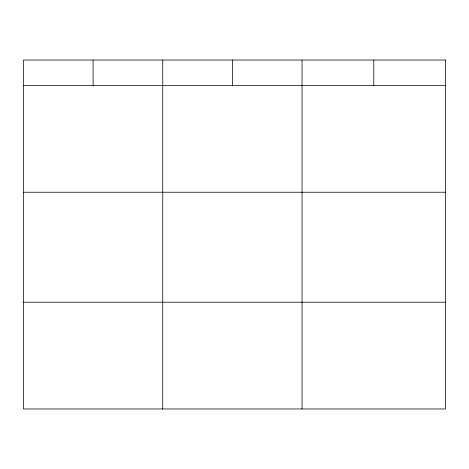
<?xml version="1.0" encoding="UTF-8"?>
<svg xmlns="http://www.w3.org/2000/svg" width="469" height="469" viewBox="0 0 469 469"><rect width="100%" height="100%" fill="white"/><g stroke="black" fill="none" stroke-linecap="round" stroke-linejoin="round"><path stroke-width="0.7" d="M23.45 85.487L445.55 85.487M23.45 192.237L445.55 192.237M23.45 302.218L445.55 302.218M373.793 60.032L373.793 85.487M302.036 60.032L302.036 408.968M232.389 60.032L232.389 85.487M162.743 60.032L162.743 408.968M93.097 60.032L93.097 85.487M445.55 60.032L23.45 60.032L23.45 408.968L445.55 408.968L445.55 60.032"/></g></svg>
